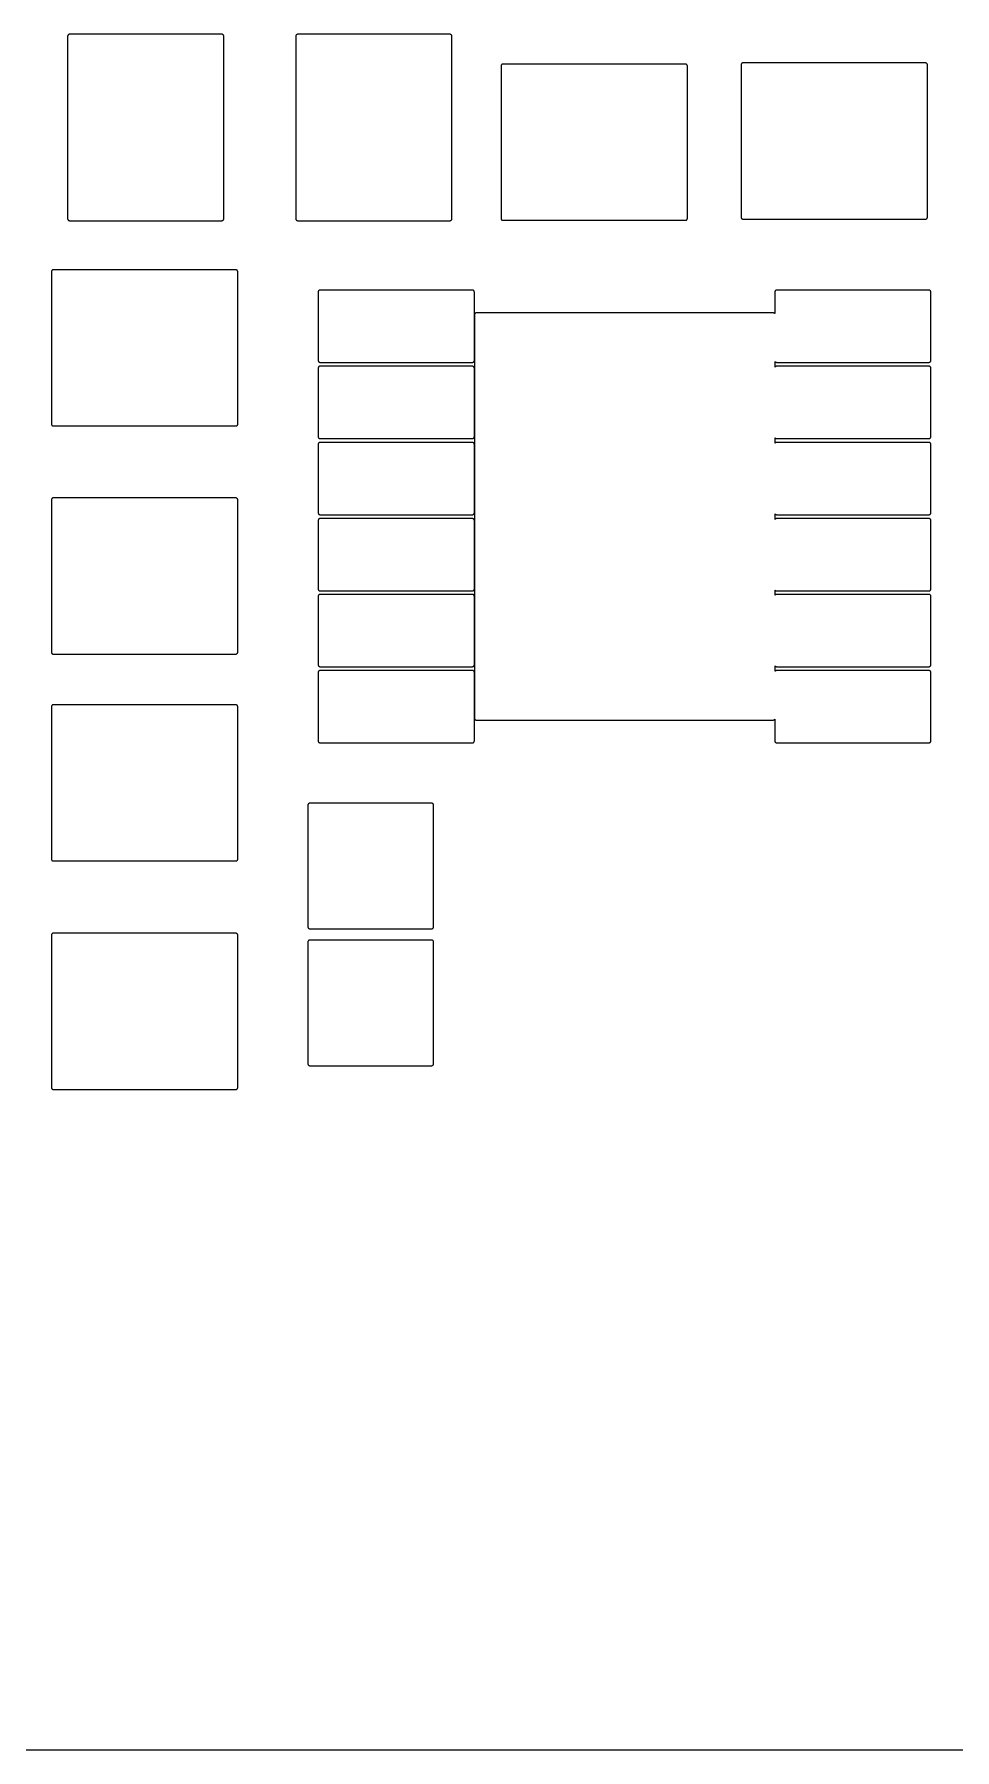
# Model space of a CAD drawing. Header units: inches. Extents: x -0.5 to 10, y -2.4 to 3.9.
# Drawn here: x 3.9257 to 4.1638, y 3.1191 to 3.5628 of the extents above; entities that cross this region are included whole.
import ezdxf

# ---------------------------------------------------------------- set-up
doc = ezdxf.new("R2010")
doc.units = ezdxf.units.IN

msp = doc.modelspace()

# ---------------------------------------------------------------- linework, layer by layer
for points in [[(3.934775, 3.514601), (3.934775, 3.514601), (3.9348, 3.5146), (3.9742, 3.5146), (3.974225, 3.514601), (3.974274, 3.514606), (3.974322, 3.514615), (3.974369, 3.514629), (3.974414, 3.514648), (3.974457, 3.514671), (3.974498, 3.514699), (3.974536, 3.51473), (3.97457, 3.514764), (3.974601, 3.514802), (3.974629, 3.514843), (3.974652, 3.514886), (3.974671, 3.514931), (3.974685, 3.514978), (3.974694, 3.515026), (3.974699, 3.515075), (3.9747, 3.5151), (3.9747, 3.5623), (3.974699, 3.562325), (3.974694, 3.562374), (3.974685, 3.562422), (3.974671, 3.562469), (3.974652, 3.562514), (3.974629, 3.562557), (3.974601, 3.562598), (3.97457, 3.562636), (3.974536, 3.56267), (3.974498, 3.562701), (3.974457, 3.562729), (3.974414, 3.562752), (3.974369, 3.562771), (3.974322, 3.562785), (3.974274, 3.562794), (3.974225, 3.562799), (3.9742, 3.5628), (3.9348, 3.5628), (3.934775, 3.562799), (3.934726, 3.562794), (3.934678, 3.562785), (3.934631, 3.562771), (3.934586, 3.562752), (3.934543, 3.562729), (3.934502, 3.562701), (3.934464, 3.56267), (3.93443, 3.562636), (3.934399, 3.562598), (3.934371, 3.562557), (3.934348, 3.562514), (3.934329, 3.562469), (3.934315, 3.562422), (3.934306, 3.562374), (3.934301, 3.562325), (3.9343, 3.5623), (3.9343, 3.5151), (3.934301, 3.515075), (3.934306, 3.515026), (3.934315, 3.514978), (3.934329, 3.514931), (3.934348, 3.514886), (3.934371, 3.514843), (3.934399, 3.514802), (3.93443, 3.514764), (3.934464, 3.51473), (3.934502, 3.514699), (3.934543, 3.514671), (3.934586, 3.514648), (3.934631, 3.514629), (3.934678, 3.514615), (3.934726, 3.514606)], [(3.993775, 3.514601), (3.993775, 3.514601), (3.9938, 3.5146), (4.0332, 3.5146), (4.033225, 3.514601), (4.033274, 3.514606), (4.033322, 3.514615), (4.033369, 3.514629), (4.033414, 3.514648), (4.033457, 3.514671), (4.033498, 3.514699), (4.033536, 3.51473), (4.03357, 3.514764), (4.033601, 3.514802), (4.033629, 3.514843), (4.033652, 3.514886), (4.033671, 3.514931), (4.033685, 3.514978), (4.033694, 3.515026), (4.033699, 3.515075), (4.0337, 3.5151), (4.0337, 3.5623), (4.033699, 3.562325), (4.033694, 3.562374), (4.033685, 3.562422), (4.033671, 3.562469), (4.033652, 3.562514), (4.033629, 3.562557), (4.033601, 3.562598), (4.03357, 3.562636), (4.033536, 3.56267), (4.033498, 3.562701), (4.033457, 3.562729), (4.033414, 3.562752), (4.033369, 3.562771), (4.033322, 3.562785), (4.033274, 3.562794), (4.033225, 3.562799), (4.0332, 3.5628), (3.9938, 3.5628), (3.993775, 3.562799), (3.993726, 3.562794), (3.993678, 3.562785), (3.993631, 3.562771), (3.993586, 3.562752), (3.993543, 3.562729), (3.993502, 3.562701), (3.993464, 3.56267), (3.99343, 3.562636), (3.993399, 3.562598), (3.993371, 3.562557), (3.993348, 3.562514), (3.993329, 3.562469), (3.993315, 3.562422), (3.993306, 3.562374), (3.993301, 3.562325), (3.9933, 3.5623), (3.9933, 3.5151), (3.993301, 3.515075), (3.993306, 3.515026), (3.993315, 3.514978), (3.993329, 3.514931), (3.993348, 3.514886), (3.993371, 3.514843), (3.993399, 3.514802), (3.99343, 3.514764), (3.993464, 3.51473), (3.993502, 3.514699), (3.993543, 3.514671), (3.993586, 3.514648), (3.993631, 3.514629), (3.993678, 3.514615), (3.993726, 3.514606)], [(4.046875, 3.514701), (4.046875, 3.514701), (4.0469, 3.5147), (4.0941, 3.5147), (4.094125, 3.514701), (4.094174, 3.514706), (4.094222, 3.514715), (4.094269, 3.514729), (4.094314, 3.514748), (4.094357, 3.514771), (4.094398, 3.514799), (4.094436, 3.51483), (4.09447, 3.514864), (4.094501, 3.514902), (4.094529, 3.514943), (4.094552, 3.514986), (4.094571, 3.515031), (4.094585, 3.515078), (4.094594, 3.515126), (4.094599, 3.515175), (4.0946, 3.5152), (4.0946, 3.5546), (4.094599, 3.554625), (4.094594, 3.554674), (4.094585, 3.554722), (4.094571, 3.554769), (4.094552, 3.554814), (4.094529, 3.554857), (4.094501, 3.554898), (4.09447, 3.554936), (4.094436, 3.55497), (4.094398, 3.555001), (4.094357, 3.555029), (4.094314, 3.555052), (4.094269, 3.555071), (4.094222, 3.555085), (4.094174, 3.555094), (4.094125, 3.555099), (4.0941, 3.5551), (4.0469, 3.5551), (4.046875, 3.555099), (4.046826, 3.555094), (4.046778, 3.555085), (4.046731, 3.555071), (4.046686, 3.555052), (4.046643, 3.555029), (4.046602, 3.555001), (4.046564, 3.55497), (4.04653, 3.554936), (4.046499, 3.554898), (4.046471, 3.554857), (4.046448, 3.554814), (4.046429, 3.554769), (4.046415, 3.554722), (4.046406, 3.554674), (4.046401, 3.554625), (4.0464, 3.5546), (4.0464, 3.5152), (4.046401, 3.515175), (4.046406, 3.515126), (4.046415, 3.515078), (4.046429, 3.515031), (4.046448, 3.514986), (4.046471, 3.514943), (4.046499, 3.514902), (4.04653, 3.514864), (4.046564, 3.51483), (4.046602, 3.514799), (4.046643, 3.514771), (4.046686, 3.514748), (4.046731, 3.514729), (4.046778, 3.514715), (4.046826, 3.514706)], [(4.108975, 3.515001), (4.108975, 3.515001), (4.109, 3.515), (4.1562, 3.515), (4.156225, 3.515001), (4.156274, 3.515006), (4.156322, 3.515015), (4.156369, 3.515029), (4.156414, 3.515048), (4.156457, 3.515071), (4.156498, 3.515099), (4.156536, 3.51513), (4.15657, 3.515164), (4.156601, 3.515202), (4.156629, 3.515243), (4.156652, 3.515286), (4.156671, 3.515331), (4.156685, 3.515378), (4.156694, 3.515426), (4.156699, 3.515475), (4.1567, 3.5155), (4.1567, 3.5549), (4.156699, 3.554925), (4.156694, 3.554974), (4.156685, 3.555022), (4.156671, 3.555069), (4.156652, 3.555114), (4.156629, 3.555157), (4.156601, 3.555198), (4.15657, 3.555236), (4.156536, 3.55527), (4.156498, 3.555301), (4.156457, 3.555329), (4.156414, 3.555352), (4.156369, 3.555371), (4.156322, 3.555385), (4.156274, 3.555394), (4.156225, 3.555399), (4.1562, 3.5554), (4.109, 3.5554), (4.108975, 3.555399), (4.108926, 3.555394), (4.108878, 3.555385), (4.108831, 3.555371), (4.108786, 3.555352), (4.108743, 3.555329), (4.108702, 3.555301), (4.108664, 3.55527), (4.10863, 3.555236), (4.108599, 3.555198), (4.108571, 3.555157), (4.108548, 3.555114), (4.108529, 3.555069), (4.108515, 3.555022), (4.108506, 3.554974), (4.108501, 3.554925), (4.1085, 3.5549), (4.1085, 3.5155), (4.108501, 3.515475), (4.108506, 3.515426), (4.108515, 3.515378), (4.108529, 3.515331), (4.108548, 3.515286), (4.108571, 3.515243), (4.108599, 3.515202), (4.10863, 3.515164), (4.108664, 3.51513), (4.108702, 3.515099), (4.108743, 3.515071), (4.108786, 3.515048), (4.108831, 3.515029), (4.108878, 3.515015), (4.108926, 3.515006)], [(3.930575, 3.461501), (3.930575, 3.461501), (3.9306, 3.4615), (3.9778, 3.4615), (3.977825, 3.461501), (3.977874, 3.461506), (3.977922, 3.461515), (3.977969, 3.461529), (3.978014, 3.461548), (3.978057, 3.461571), (3.978098, 3.461599), (3.978136, 3.46163), (3.97817, 3.461664), (3.978201, 3.461702), (3.978229, 3.461743), (3.978252, 3.461786), (3.978271, 3.461831), (3.978285, 3.461878), (3.978294, 3.461926), (3.978299, 3.461975), (3.9783, 3.462), (3.9783, 3.5014), (3.978299, 3.501425), (3.978294, 3.501474), (3.978285, 3.501522), (3.978271, 3.501569), (3.978252, 3.501614), (3.978229, 3.501657), (3.978201, 3.501698), (3.97817, 3.501736), (3.978136, 3.50177), (3.978098, 3.501801), (3.978057, 3.501829), (3.978014, 3.501852), (3.977969, 3.501871), (3.977922, 3.501885), (3.977874, 3.501894), (3.977825, 3.501899), (3.9778, 3.5019), (3.9306, 3.5019), (3.930575, 3.501899), (3.930526, 3.501894), (3.930478, 3.501885), (3.930431, 3.501871), (3.930386, 3.501852), (3.930343, 3.501829), (3.930302, 3.501801), (3.930264, 3.50177), (3.93023, 3.501736), (3.930199, 3.501698), (3.930171, 3.501657), (3.930148, 3.501614), (3.930129, 3.501569), (3.930115, 3.501522), (3.930106, 3.501474), (3.930101, 3.501425), (3.9301, 3.5014), (3.9301, 3.462), (3.930101, 3.461975), (3.930106, 3.461926), (3.930115, 3.461878), (3.930129, 3.461831), (3.930148, 3.461786), (3.930171, 3.461743), (3.930199, 3.461702), (3.93023, 3.461664), (3.930264, 3.46163), (3.930302, 3.461599), (3.930343, 3.461571), (3.930386, 3.461548), (3.930431, 3.461529), (3.930478, 3.461515), (3.930526, 3.461506)], [(3.999575, 3.477951), (3.999575, 3.477951), (3.9996, 3.47795), (4.039, 3.47795), (4.039025, 3.477951), (4.039074, 3.477956), (4.039122, 3.477965), (4.039169, 3.477979), (4.039214, 3.477998), (4.039257, 3.478021), (4.039298, 3.478049), (4.039336, 3.47808), (4.03937, 3.478114), (4.039401, 3.478152), (4.039429, 3.478193), (4.039452, 3.478236), (4.039471, 3.478281), (4.039485, 3.478328), (4.039494, 3.478376), (4.039499, 3.478425), (4.0395, 3.47845), (4.0395, 3.49615), (4.039499, 3.496175), (4.039494, 3.496224), (4.039485, 3.496272), (4.039471, 3.496319), (4.039452, 3.496364), (4.039429, 3.496407), (4.039401, 3.496448), (4.03937, 3.496486), (4.039336, 3.49652), (4.039298, 3.496551), (4.039257, 3.496579), (4.039214, 3.496602), (4.039169, 3.496621), (4.039122, 3.496635), (4.039074, 3.496644), (4.039025, 3.496649), (4.039, 3.49665), (3.9996, 3.49665), (3.999575, 3.496649), (3.999526, 3.496644), (3.999478, 3.496635), (3.999431, 3.496621), (3.999386, 3.496602), (3.999343, 3.496579), (3.999302, 3.496551), (3.999264, 3.49652), (3.99923, 3.496486), (3.999199, 3.496448), (3.999171, 3.496407), (3.999148, 3.496364), (3.999129, 3.496319), (3.999115, 3.496272), (3.999106, 3.496224), (3.999101, 3.496175), (3.9991, 3.49615), (3.9991, 3.47845), (3.999101, 3.478425), (3.999106, 3.478376), (3.999115, 3.478328), (3.999129, 3.478281), (3.999148, 3.478236), (3.999171, 3.478193), (3.999199, 3.478152), (3.99923, 3.478114), (3.999264, 3.47808), (3.999302, 3.478049), (3.999343, 3.478021), (3.999386, 3.477998), (3.999431, 3.477979), (3.999478, 3.477965), (3.999526, 3.477956)], [(4.039975, 3.385451), (4.039975, 3.385451), (4.04, 3.38545), (4.1168, 3.38545), (4.116825, 3.385451), (4.116874, 3.385456), (4.116922, 3.385465), (4.116969, 3.385479), (4.117014, 3.385498), (4.117057, 3.385521), (4.117098, 3.385549), (4.117136, 3.38558), (4.11717, 3.385614), (4.1172, 3.38565), (4.1172, 3.38005), (4.117201, 3.380025), (4.117206, 3.379976), (4.117215, 3.379928), (4.117229, 3.379881), (4.117248, 3.379836), (4.117271, 3.379793), (4.117299, 3.379752), (4.11733, 3.379714), (4.117364, 3.37968), (4.117402, 3.379649), (4.117443, 3.379621), (4.117486, 3.379598), (4.117531, 3.379579), (4.117578, 3.379565), (4.117626, 3.379556), (4.117675, 3.379551), (4.117675, 3.379551), (4.1177, 3.37955), (4.1571, 3.37955), (4.157125, 3.379551), (4.157174, 3.379556), (4.157222, 3.379565), (4.157269, 3.379579), (4.157314, 3.379598), (4.157357, 3.379621), (4.157398, 3.379649), (4.157436, 3.37968), (4.15747, 3.379714), (4.157501, 3.379752), (4.157529, 3.379793), (4.157552, 3.379836), (4.157571, 3.379881), (4.157585, 3.379928), (4.157594, 3.379976), (4.157599, 3.380025), (4.1576, 3.38005), (4.1576, 3.39775), (4.157599, 3.397775), (4.157594, 3.397824), (4.157585, 3.397872), (4.157571, 3.397919), (4.157552, 3.397964), (4.157529, 3.398007), (4.157501, 3.398048), (4.15747, 3.398086), (4.157436, 3.39812), (4.157398, 3.398151), (4.157357, 3.398179), (4.157314, 3.398202), (4.157269, 3.398221), (4.157222, 3.398235), (4.157174, 3.398244), (4.157125, 3.398249), (4.1571, 3.39825), (4.1177, 3.39825), (4.117675, 3.398249), (4.117626, 3.398244), (4.117578, 3.398235), (4.117531, 3.398221), (4.117486, 3.398202), (4.117443, 3.398179), (4.117402, 3.398151), (4.117364, 3.39812), (4.11733, 3.398086), (4.1173, 3.39805), (4.1173, 3.39945), (4.11733, 3.399414), (4.117364, 3.39938), (4.117402, 3.399349), (4.117443, 3.399321), (4.117486, 3.399298), (4.117531, 3.399279), (4.117578, 3.399265), (4.117626, 3.399256), (4.117675, 3.399251), (4.117675, 3.399251), (4.1177, 3.39925), (4.1571, 3.39925), (4.157125, 3.399251), (4.157174, 3.399256), (4.157222, 3.399265), (4.157269, 3.399279), (4.157314, 3.399298), (4.157357, 3.399321), (4.157398, 3.399349), (4.157436, 3.39938), (4.15747, 3.399414), (4.157501, 3.399452), (4.157529, 3.399493), (4.157552, 3.399536), (4.157571, 3.399581), (4.157585, 3.399628), (4.157594, 3.399676), (4.157599, 3.399725), (4.1576, 3.39975), (4.1576, 3.41745), (4.157599, 3.417475), (4.157594, 3.417524), (4.157585, 3.417572), (4.157571, 3.417619), (4.157552, 3.417664), (4.157529, 3.417707), (4.157501, 3.417748), (4.15747, 3.417786), (4.157436, 3.41782), (4.157398, 3.417851), (4.157357, 3.417879), (4.157314, 3.417902), (4.157269, 3.417921), (4.157222, 3.417935), (4.157174, 3.417944), (4.157125, 3.417949), (4.1571, 3.41795), (4.1177, 3.41795), (4.117675, 3.417949), (4.117626, 3.417944), (4.117578, 3.417935), (4.117531, 3.417921), (4.117486, 3.417902), (4.117443, 3.417879), (4.117402, 3.417851), (4.117364, 3.41782), (4.11733, 3.417786), (4.1173, 3.41775), (4.1173, 3.41905), (4.11733, 3.419014), (4.117364, 3.41898), (4.117402, 3.418949), (4.117443, 3.418921), (4.117486, 3.418898), (4.117531, 3.418879), (4.117578, 3.418865), (4.117626, 3.418856), (4.117675, 3.418851), (4.117675, 3.418851), (4.1177, 3.41885), (4.1571, 3.41885), (4.157125, 3.418851), (4.157174, 3.418856), (4.157222, 3.418865), (4.157269, 3.418879), (4.157314, 3.418898), (4.157357, 3.418921), (4.157398, 3.418949), (4.157436, 3.41898), (4.15747, 3.419014), (4.157501, 3.419052), (4.157529, 3.419093), (4.157552, 3.419136), (4.157571, 3.419181), (4.157585, 3.419228), (4.157594, 3.419276), (4.157599, 3.419325), (4.1576, 3.41935), (4.1576, 3.43705), (4.157599, 3.437075), (4.157594, 3.437124), (4.157585, 3.437172), (4.157571, 3.437219), (4.157552, 3.437264), (4.157529, 3.437307), (4.157501, 3.437348), (4.15747, 3.437386), (4.157436, 3.43742), (4.157398, 3.437451), (4.157357, 3.437479), (4.157314, 3.437502), (4.157269, 3.437521), (4.157222, 3.437535), (4.157174, 3.437544), (4.157125, 3.437549), (4.1571, 3.43755), (4.1177, 3.43755), (4.117675, 3.437549), (4.117626, 3.437544), (4.117578, 3.437535), (4.117531, 3.437521), (4.117486, 3.437502), (4.117443, 3.437479), (4.117402, 3.437451), (4.117364, 3.43742), (4.11733, 3.437386), (4.1173, 3.43735), (4.1173, 3.43875), (4.11733, 3.438714), (4.117364, 3.43868), (4.117402, 3.438649), (4.117443, 3.438621), (4.117486, 3.438598), (4.117531, 3.438579), (4.117578, 3.438565), (4.117626, 3.438556), (4.117675, 3.438551), (4.117675, 3.438551), (4.1177, 3.43855), (4.1571, 3.43855), (4.157125, 3.438551), (4.157174, 3.438556), (4.157222, 3.438565), (4.157269, 3.438579), (4.157314, 3.438598), (4.157357, 3.438621), (4.157398, 3.438649), (4.157436, 3.43868), (4.15747, 3.438714), (4.157501, 3.438752), (4.157529, 3.438793), (4.157552, 3.438836), (4.157571, 3.438881), (4.157585, 3.438928), (4.157594, 3.438976), (4.157599, 3.439025), (4.1576, 3.43905), (4.1576, 3.45675), (4.157599, 3.456775), (4.157594, 3.456824), (4.157585, 3.456872), (4.157571, 3.456919), (4.157552, 3.456964), (4.157529, 3.457007), (4.157501, 3.457048), (4.15747, 3.457086), (4.157436, 3.45712), (4.157398, 3.457151), (4.157357, 3.457179), (4.157314, 3.457202), (4.157269, 3.457221), (4.157222, 3.457235), (4.157174, 3.457244), (4.157125, 3.457249), (4.1571, 3.45725), (4.1177, 3.45725), (4.117675, 3.457249), (4.117626, 3.457244), (4.117578, 3.457235), (4.117531, 3.457221), (4.117486, 3.457202), (4.117443, 3.457179), (4.117402, 3.457151), (4.117364, 3.45712), (4.11733, 3.457086), (4.1173, 3.45705), (4.1173, 3.45845), (4.11733, 3.458414), (4.117364, 3.45838), (4.117402, 3.458349), (4.117443, 3.458321), (4.117486, 3.458298), (4.117531, 3.458279), (4.117578, 3.458265), (4.117626, 3.458256), (4.117675, 3.458251), (4.117675, 3.458251), (4.1177, 3.45825), (4.1571, 3.45825), (4.157125, 3.458251), (4.157174, 3.458256), (4.157222, 3.458265), (4.157269, 3.458279), (4.157314, 3.458298), (4.157357, 3.458321), (4.157398, 3.458349), (4.157436, 3.45838), (4.15747, 3.458414), (4.157501, 3.458452), (4.157529, 3.458493), (4.157552, 3.458536), (4.157571, 3.458581), (4.157585, 3.458628), (4.157594, 3.458676), (4.157599, 3.458725), (4.1576, 3.45875), (4.1576, 3.47645), (4.157599, 3.476475), (4.157594, 3.476524), (4.157585, 3.476572), (4.157571, 3.476619), (4.157552, 3.476664), (4.157529, 3.476707), (4.157501, 3.476748), (4.15747, 3.476786), (4.157436, 3.47682), (4.157398, 3.476851), (4.157357, 3.476879), (4.157314, 3.476902), (4.157269, 3.476921), (4.157222, 3.476935), (4.157174, 3.476944), (4.157125, 3.476949), (4.1571, 3.47695), (4.1177, 3.47695), (4.117675, 3.476949), (4.117626, 3.476944), (4.117578, 3.476935), (4.117531, 3.476921), (4.117486, 3.476902), (4.117443, 3.476879), (4.117402, 3.476851), (4.117364, 3.47682), (4.11733, 3.476786), (4.1173, 3.47675), (4.1173, 3.47815), (4.11733, 3.478114), (4.117364, 3.47808), (4.117402, 3.478049), (4.117443, 3.478021), (4.117486, 3.477998), (4.117531, 3.477979), (4.117578, 3.477965), (4.117626, 3.477956), (4.117675, 3.477951), (4.117675, 3.477951), (4.1177, 3.47795), (4.1571, 3.47795), (4.157125, 3.477951), (4.157174, 3.477956), (4.157222, 3.477965), (4.157269, 3.477979), (4.157314, 3.477998), (4.157357, 3.478021), (4.157398, 3.478049), (4.157436, 3.47808), (4.15747, 3.478114), (4.157501, 3.478152), (4.157529, 3.478193), (4.157552, 3.478236), (4.157571, 3.478281), (4.157585, 3.478328), (4.157594, 3.478376), (4.157599, 3.478425), (4.1576, 3.47845), (4.1576, 3.49615), (4.157599, 3.496175), (4.157594, 3.496224), (4.157585, 3.496272), (4.157571, 3.496319), (4.157552, 3.496364), (4.157529, 3.496407), (4.157501, 3.496448), (4.15747, 3.496486), (4.157436, 3.49652), (4.157398, 3.496551), (4.157357, 3.496579), (4.157314, 3.496602), (4.157269, 3.496621), (4.157222, 3.496635), (4.157174, 3.496644), (4.157125, 3.496649), (4.1571, 3.49665), (4.1177, 3.49665), (4.117675, 3.496649), (4.117626, 3.496644), (4.117578, 3.496635), (4.117531, 3.496621), (4.117486, 3.496602), (4.117443, 3.496579), (4.117402, 3.496551), (4.117364, 3.49652), (4.11733, 3.496486), (4.117299, 3.496448), (4.117271, 3.496407), (4.117248, 3.496364), (4.117229, 3.496319), (4.117215, 3.496272), (4.117206, 3.496224), (4.117201, 3.496175), (4.1172, 3.49615), (4.1172, 3.49055), (4.11717, 3.490586), (4.117136, 3.49062), (4.117098, 3.490651), (4.117057, 3.490679), (4.117014, 3.490702), (4.116969, 3.490721), (4.116922, 3.490735), (4.116874, 3.490744), (4.116825, 3.490749), (4.1168, 3.49075), (4.04, 3.49075), (4.039975, 3.490749), (4.039926, 3.490744), (4.039878, 3.490735), (4.039831, 3.490721), (4.039786, 3.490702), (4.039743, 3.490679), (4.039702, 3.490651), (4.039664, 3.49062), (4.03963, 3.490586), (4.039599, 3.490548), (4.039571, 3.490507), (4.039548, 3.490464), (4.039529, 3.490419), (4.039515, 3.490372), (4.039506, 3.490324), (4.039501, 3.490275), (4.0395, 3.49025), (4.0395, 3.38595), (4.039501, 3.385925), (4.039506, 3.385876), (4.039515, 3.385828), (4.039529, 3.385781), (4.039548, 3.385736), (4.039571, 3.385693), (4.039599, 3.385652), (4.03963, 3.385614), (4.039664, 3.38558), (4.039702, 3.385549), (4.039743, 3.385521), (4.039786, 3.385498), (4.039831, 3.385479), (4.039878, 3.385465), (4.039926, 3.385456)], [(3.999575, 3.458251), (3.999575, 3.458251), (3.9996, 3.45825), (4.039, 3.45825), (4.039025, 3.458251), (4.039074, 3.458256), (4.039122, 3.458265), (4.039169, 3.458279), (4.039214, 3.458298), (4.039257, 3.458321), (4.039298, 3.458349), (4.039336, 3.45838), (4.03937, 3.458414), (4.039401, 3.458452), (4.039429, 3.458493), (4.039452, 3.458536), (4.039471, 3.458581), (4.039485, 3.458628), (4.039494, 3.458676), (4.039499, 3.458725), (4.0395, 3.45875), (4.0395, 3.47645), (4.039499, 3.476475), (4.039494, 3.476524), (4.039485, 3.476572), (4.039471, 3.476619), (4.039452, 3.476664), (4.039429, 3.476707), (4.039401, 3.476748), (4.03937, 3.476786), (4.039336, 3.47682), (4.039298, 3.476851), (4.039257, 3.476879), (4.039214, 3.476902), (4.039169, 3.476921), (4.039122, 3.476935), (4.039074, 3.476944), (4.039025, 3.476949), (4.039, 3.47695), (3.9996, 3.47695), (3.999575, 3.476949), (3.999526, 3.476944), (3.999478, 3.476935), (3.999431, 3.476921), (3.999386, 3.476902), (3.999343, 3.476879), (3.999302, 3.476851), (3.999264, 3.47682), (3.99923, 3.476786), (3.999199, 3.476748), (3.999171, 3.476707), (3.999148, 3.476664), (3.999129, 3.476619), (3.999115, 3.476572), (3.999106, 3.476524), (3.999101, 3.476475), (3.9991, 3.47645), (3.9991, 3.45875), (3.999101, 3.458725), (3.999106, 3.458676), (3.999115, 3.458628), (3.999129, 3.458581), (3.999148, 3.458536), (3.999171, 3.458493), (3.999199, 3.458452), (3.99923, 3.458414), (3.999264, 3.45838), (3.999302, 3.458349), (3.999343, 3.458321), (3.999386, 3.458298), (3.999431, 3.458279), (3.999478, 3.458265), (3.999526, 3.458256)], [(3.999575, 3.438551), (3.999575, 3.438551), (3.9996, 3.43855), (4.039, 3.43855), (4.039025, 3.438551), (4.039074, 3.438556), (4.039122, 3.438565), (4.039169, 3.438579), (4.039214, 3.438598), (4.039257, 3.438621), (4.039298, 3.438649), (4.039336, 3.43868), (4.03937, 3.438714), (4.039401, 3.438752), (4.039429, 3.438793), (4.039452, 3.438836), (4.039471, 3.438881), (4.039485, 3.438928), (4.039494, 3.438976), (4.039499, 3.439025), (4.0395, 3.43905), (4.0395, 3.45675), (4.039499, 3.456775), (4.039494, 3.456824), (4.039485, 3.456872), (4.039471, 3.456919), (4.039452, 3.456964), (4.039429, 3.457007), (4.039401, 3.457048), (4.03937, 3.457086), (4.039336, 3.45712), (4.039298, 3.457151), (4.039257, 3.457179), (4.039214, 3.457202), (4.039169, 3.457221), (4.039122, 3.457235), (4.039074, 3.457244), (4.039025, 3.457249), (4.039, 3.45725), (3.9996, 3.45725), (3.999575, 3.457249), (3.999526, 3.457244), (3.999478, 3.457235), (3.999431, 3.457221), (3.999386, 3.457202), (3.999343, 3.457179), (3.999302, 3.457151), (3.999264, 3.45712), (3.99923, 3.457086), (3.999199, 3.457048), (3.999171, 3.457007), (3.999148, 3.456964), (3.999129, 3.456919), (3.999115, 3.456872), (3.999106, 3.456824), (3.999101, 3.456775), (3.9991, 3.45675), (3.9991, 3.43905), (3.999101, 3.439025), (3.999106, 3.438976), (3.999115, 3.438928), (3.999129, 3.438881), (3.999148, 3.438836), (3.999171, 3.438793), (3.999199, 3.438752), (3.99923, 3.438714), (3.999264, 3.43868), (3.999302, 3.438649), (3.999343, 3.438621), (3.999386, 3.438598), (3.999431, 3.438579), (3.999478, 3.438565), (3.999526, 3.438556)], [(3.930575, 3.402501), (3.930575, 3.402501), (3.9306, 3.4025), (3.9778, 3.4025), (3.977825, 3.402501), (3.977874, 3.402506), (3.977922, 3.402515), (3.977969, 3.402529), (3.978014, 3.402548), (3.978057, 3.402571), (3.978098, 3.402599), (3.978136, 3.40263), (3.97817, 3.402664), (3.978201, 3.402702), (3.978229, 3.402743), (3.978252, 3.402786), (3.978271, 3.402831), (3.978285, 3.402878), (3.978294, 3.402926), (3.978299, 3.402975), (3.9783, 3.403), (3.9783, 3.4424), (3.978299, 3.442425), (3.978294, 3.442474), (3.978285, 3.442522), (3.978271, 3.442569), (3.978252, 3.442614), (3.978229, 3.442657), (3.978201, 3.442698), (3.97817, 3.442736), (3.978136, 3.44277), (3.978098, 3.442801), (3.978057, 3.442829), (3.978014, 3.442852), (3.977969, 3.442871), (3.977922, 3.442885), (3.977874, 3.442894), (3.977825, 3.442899), (3.9778, 3.4429), (3.9306, 3.4429), (3.930575, 3.442899), (3.930526, 3.442894), (3.930478, 3.442885), (3.930431, 3.442871), (3.930386, 3.442852), (3.930343, 3.442829), (3.930302, 3.442801), (3.930264, 3.44277), (3.93023, 3.442736), (3.930199, 3.442698), (3.930171, 3.442657), (3.930148, 3.442614), (3.930129, 3.442569), (3.930115, 3.442522), (3.930106, 3.442474), (3.930101, 3.442425), (3.9301, 3.4424), (3.9301, 3.403), (3.930101, 3.402975), (3.930106, 3.402926), (3.930115, 3.402878), (3.930129, 3.402831), (3.930148, 3.402786), (3.930171, 3.402743), (3.930199, 3.402702), (3.93023, 3.402664), (3.930264, 3.40263), (3.930302, 3.402599), (3.930343, 3.402571), (3.930386, 3.402548), (3.930431, 3.402529), (3.930478, 3.402515), (3.930526, 3.402506)], [(3.999575, 3.418851), (3.999575, 3.418851), (3.9996, 3.41885), (4.039, 3.41885), (4.039025, 3.418851), (4.039074, 3.418856), (4.039122, 3.418865), (4.039169, 3.418879), (4.039214, 3.418898), (4.039257, 3.418921), (4.039298, 3.418949), (4.039336, 3.41898), (4.03937, 3.419014), (4.039401, 3.419052), (4.039429, 3.419093), (4.039452, 3.419136), (4.039471, 3.419181), (4.039485, 3.419228), (4.039494, 3.419276), (4.039499, 3.419325), (4.0395, 3.41935), (4.0395, 3.43705), (4.039499, 3.437075), (4.039494, 3.437124), (4.039485, 3.437172), (4.039471, 3.437219), (4.039452, 3.437264), (4.039429, 3.437307), (4.039401, 3.437348), (4.03937, 3.437386), (4.039336, 3.43742), (4.039298, 3.437451), (4.039257, 3.437479), (4.039214, 3.437502), (4.039169, 3.437521), (4.039122, 3.437535), (4.039074, 3.437544), (4.039025, 3.437549), (4.039, 3.43755), (3.9996, 3.43755), (3.999575, 3.437549), (3.999526, 3.437544), (3.999478, 3.437535), (3.999431, 3.437521), (3.999386, 3.437502), (3.999343, 3.437479), (3.999302, 3.437451), (3.999264, 3.43742), (3.99923, 3.437386), (3.999199, 3.437348), (3.999171, 3.437307), (3.999148, 3.437264), (3.999129, 3.437219), (3.999115, 3.437172), (3.999106, 3.437124), (3.999101, 3.437075), (3.9991, 3.43705), (3.9991, 3.41935), (3.999101, 3.419325), (3.999106, 3.419276), (3.999115, 3.419228), (3.999129, 3.419181), (3.999148, 3.419136), (3.999171, 3.419093), (3.999199, 3.419052), (3.99923, 3.419014), (3.999264, 3.41898), (3.999302, 3.418949), (3.999343, 3.418921), (3.999386, 3.418898), (3.999431, 3.418879), (3.999478, 3.418865), (3.999526, 3.418856)], [(3.999575, 3.399251), (3.999575, 3.399251), (3.9996, 3.39925), (4.039, 3.39925), (4.039025, 3.399251), (4.039074, 3.399256), (4.039122, 3.399265), (4.039169, 3.399279), (4.039214, 3.399298), (4.039257, 3.399321), (4.039298, 3.399349), (4.039336, 3.39938), (4.03937, 3.399414), (4.039401, 3.399452), (4.039429, 3.399493), (4.039452, 3.399536), (4.039471, 3.399581), (4.039485, 3.399628), (4.039494, 3.399676), (4.039499, 3.399725), (4.0395, 3.39975), (4.0395, 3.41745), (4.039499, 3.417475), (4.039494, 3.417524), (4.039485, 3.417572), (4.039471, 3.417619), (4.039452, 3.417664), (4.039429, 3.417707), (4.039401, 3.417748), (4.03937, 3.417786), (4.039336, 3.41782), (4.039298, 3.417851), (4.039257, 3.417879), (4.039214, 3.417902), (4.039169, 3.417921), (4.039122, 3.417935), (4.039074, 3.417944), (4.039025, 3.417949), (4.039, 3.41795), (3.9996, 3.41795), (3.999575, 3.417949), (3.999526, 3.417944), (3.999478, 3.417935), (3.999431, 3.417921), (3.999386, 3.417902), (3.999343, 3.417879), (3.999302, 3.417851), (3.999264, 3.41782), (3.99923, 3.417786), (3.999199, 3.417748), (3.999171, 3.417707), (3.999148, 3.417664), (3.999129, 3.417619), (3.999115, 3.417572), (3.999106, 3.417524), (3.999101, 3.417475), (3.9991, 3.41745), (3.9991, 3.39975), (3.999101, 3.399725), (3.999106, 3.399676), (3.999115, 3.399628), (3.999129, 3.399581), (3.999148, 3.399536), (3.999171, 3.399493), (3.999199, 3.399452), (3.99923, 3.399414), (3.999264, 3.39938), (3.999302, 3.399349), (3.999343, 3.399321), (3.999386, 3.399298), (3.999431, 3.399279), (3.999478, 3.399265), (3.999526, 3.399256)], [(3.999575, 3.379551), (3.999575, 3.379551), (3.9996, 3.37955), (4.039, 3.37955), (4.039025, 3.379551), (4.039074, 3.379556), (4.039122, 3.379565), (4.039169, 3.379579), (4.039214, 3.379598), (4.039257, 3.379621), (4.039298, 3.379649), (4.039336, 3.37968), (4.03937, 3.379714), (4.039401, 3.379752), (4.039429, 3.379793), (4.039452, 3.379836), (4.039471, 3.379881), (4.039485, 3.379928), (4.039494, 3.379976), (4.039499, 3.380025), (4.0395, 3.38005), (4.0395, 3.39775), (4.039499, 3.397775), (4.039494, 3.397824), (4.039485, 3.397872), (4.039471, 3.397919), (4.039452, 3.397964), (4.039429, 3.398007), (4.039401, 3.398048), (4.03937, 3.398086), (4.039336, 3.39812), (4.039298, 3.398151), (4.039257, 3.398179), (4.039214, 3.398202), (4.039169, 3.398221), (4.039122, 3.398235), (4.039074, 3.398244), (4.039025, 3.398249), (4.039, 3.39825), (3.9996, 3.39825), (3.999575, 3.398249), (3.999526, 3.398244), (3.999478, 3.398235), (3.999431, 3.398221), (3.999386, 3.398202), (3.999343, 3.398179), (3.999302, 3.398151), (3.999264, 3.39812), (3.99923, 3.398086), (3.999199, 3.398048), (3.999171, 3.398007), (3.999148, 3.397964), (3.999129, 3.397919), (3.999115, 3.397872), (3.999106, 3.397824), (3.999101, 3.397775), (3.9991, 3.39775), (3.9991, 3.38005), (3.999101, 3.380025), (3.999106, 3.379976), (3.999115, 3.379928), (3.999129, 3.379881), (3.999148, 3.379836), (3.999171, 3.379793), (3.999199, 3.379752), (3.99923, 3.379714), (3.999264, 3.37968), (3.999302, 3.379649), (3.999343, 3.379621), (3.999386, 3.379598), (3.999431, 3.379579), (3.999478, 3.379565), (3.999526, 3.379556)], [(3.930575, 3.349001), (3.930575, 3.349001), (3.9306, 3.349), (3.9778, 3.349), (3.977825, 3.349001), (3.977874, 3.349006), (3.977922, 3.349015), (3.977969, 3.349029), (3.978014, 3.349048), (3.978057, 3.349071), (3.978098, 3.349099), (3.978136, 3.34913), (3.97817, 3.349164), (3.978201, 3.349202), (3.978229, 3.349243), (3.978252, 3.349286), (3.978271, 3.349331), (3.978285, 3.349378), (3.978294, 3.349426), (3.978299, 3.349475), (3.9783, 3.3495), (3.9783, 3.3889), (3.978299, 3.388925), (3.978294, 3.388974), (3.978285, 3.389022), (3.978271, 3.389069), (3.978252, 3.389114), (3.978229, 3.389157), (3.978201, 3.389198), (3.97817, 3.389236), (3.978136, 3.38927), (3.978098, 3.389301), (3.978057, 3.389329), (3.978014, 3.389352), (3.977969, 3.389371), (3.977922, 3.389385), (3.977874, 3.389394), (3.977825, 3.389399), (3.9778, 3.3894), (3.9306, 3.3894), (3.930575, 3.389399), (3.930526, 3.389394), (3.930478, 3.389385), (3.930431, 3.389371), (3.930386, 3.389352), (3.930343, 3.389329), (3.930302, 3.389301), (3.930264, 3.38927), (3.93023, 3.389236), (3.930199, 3.389198), (3.930171, 3.389157), (3.930148, 3.389114), (3.930129, 3.389069), (3.930115, 3.389022), (3.930106, 3.388974), (3.930101, 3.388925), (3.9301, 3.3889), (3.9301, 3.3495), (3.930101, 3.349475), (3.930106, 3.349426), (3.930115, 3.349378), (3.930129, 3.349331), (3.930148, 3.349286), (3.930171, 3.349243), (3.930199, 3.349202), (3.93023, 3.349164), (3.930264, 3.34913), (3.930302, 3.349099), (3.930343, 3.349071), (3.930386, 3.349048), (3.930431, 3.349029), (3.930478, 3.349015), (3.930526, 3.349006)], [(3.996925, 3.331451), (3.996925, 3.331451), (3.99695, 3.33145), (4.02845, 3.33145), (4.028475, 3.331451), (4.028524, 3.331456), (4.028572, 3.331465), (4.028619, 3.331479), (4.028664, 3.331498), (4.028707, 3.331521), (4.028748, 3.331549), (4.028786, 3.33158), (4.02882, 3.331614), (4.028851, 3.331652), (4.028879, 3.331693), (4.028902, 3.331736), (4.028921, 3.331781), (4.028935, 3.331828), (4.028944, 3.331876), (4.028949, 3.331925), (4.02895, 3.33195), (4.02895, 3.36345), (4.028949, 3.363475), (4.028944, 3.363524), (4.028935, 3.363572), (4.028921, 3.363619), (4.028902, 3.363664), (4.028879, 3.363707), (4.028851, 3.363748), (4.02882, 3.363786), (4.028786, 3.36382), (4.028748, 3.363851), (4.028707, 3.363879), (4.028664, 3.363902), (4.028619, 3.363921), (4.028572, 3.363935), (4.028524, 3.363944), (4.028475, 3.363949), (4.02845, 3.36395), (3.99695, 3.36395), (3.996925, 3.363949), (3.996876, 3.363944), (3.996828, 3.363935), (3.996781, 3.363921), (3.996736, 3.363902), (3.996693, 3.363879), (3.996652, 3.363851), (3.996614, 3.36382), (3.99658, 3.363786), (3.996549, 3.363748), (3.996521, 3.363707), (3.996498, 3.363664), (3.996479, 3.363619), (3.996465, 3.363572), (3.996456, 3.363524), (3.996451, 3.363475), (3.99645, 3.36345), (3.99645, 3.33195), (3.996451, 3.331925), (3.996456, 3.331876), (3.996465, 3.331828), (3.996479, 3.331781), (3.996498, 3.331736), (3.996521, 3.331693), (3.996549, 3.331652), (3.99658, 3.331614), (3.996614, 3.33158), (3.996652, 3.331549), (3.996693, 3.331521), (3.996736, 3.331498), (3.996781, 3.331479), (3.996828, 3.331465), (3.996876, 3.331456)], [(3.930575, 3.289901), (3.930575, 3.289901), (3.9306, 3.2899), (3.9778, 3.2899), (3.977825, 3.289901), (3.977874, 3.289906), (3.977922, 3.289915), (3.977969, 3.289929), (3.978014, 3.289948), (3.978057, 3.289971), (3.978098, 3.289999), (3.978136, 3.29003), (3.97817, 3.290064), (3.978201, 3.290102), (3.978229, 3.290143), (3.978252, 3.290186), (3.978271, 3.290231), (3.978285, 3.290278), (3.978294, 3.290326), (3.978299, 3.290375), (3.9783, 3.2904), (3.9783, 3.3298), (3.978299, 3.329825), (3.978294, 3.329874), (3.978285, 3.329922), (3.978271, 3.329969), (3.978252, 3.330014), (3.978229, 3.330057), (3.978201, 3.330098), (3.97817, 3.330136), (3.978136, 3.33017), (3.978098, 3.330201), (3.978057, 3.330229), (3.978014, 3.330252), (3.977969, 3.330271), (3.977922, 3.330285), (3.977874, 3.330294), (3.977825, 3.330299), (3.9778, 3.3303), (3.9306, 3.3303), (3.930575, 3.330299), (3.930526, 3.330294), (3.930478, 3.330285), (3.930431, 3.330271), (3.930386, 3.330252), (3.930343, 3.330229), (3.930302, 3.330201), (3.930264, 3.33017), (3.93023, 3.330136), (3.930199, 3.330098), (3.930171, 3.330057), (3.930148, 3.330014), (3.930129, 3.329969), (3.930115, 3.329922), (3.930106, 3.329874), (3.930101, 3.329825), (3.9301, 3.3298), (3.9301, 3.2904), (3.930101, 3.290375), (3.930106, 3.290326), (3.930115, 3.290278), (3.930129, 3.290231), (3.930148, 3.290186), (3.930171, 3.290143), (3.930199, 3.290102), (3.93023, 3.290064), (3.930264, 3.29003), (3.930302, 3.289999), (3.930343, 3.289971), (3.930386, 3.289948), (3.930431, 3.289929), (3.930478, 3.289915), (3.930526, 3.289906)], [(3.996925, 3.296051), (3.996925, 3.296051), (3.99695, 3.29605), (4.02845, 3.29605), (4.028475, 3.296051), (4.028524, 3.296056), (4.028572, 3.296065), (4.028619, 3.296079), (4.028664, 3.296098), (4.028707, 3.296121), (4.028748, 3.296149), (4.028786, 3.29618), (4.02882, 3.296214), (4.028851, 3.296252), (4.028879, 3.296293), (4.028902, 3.296336), (4.028921, 3.296381), (4.028935, 3.296428), (4.028944, 3.296476), (4.028949, 3.296525), (4.02895, 3.29655), (4.02895, 3.32805), (4.028949, 3.328075), (4.028944, 3.328124), (4.028935, 3.328172), (4.028921, 3.328219), (4.028902, 3.328264), (4.028879, 3.328307), (4.028851, 3.328348), (4.02882, 3.328386), (4.028786, 3.32842), (4.028748, 3.328451), (4.028707, 3.328479), (4.028664, 3.328502), (4.028619, 3.328521), (4.028572, 3.328535), (4.028524, 3.328544), (4.028475, 3.328549), (4.02845, 3.32855), (3.99695, 3.32855), (3.996925, 3.328549), (3.996876, 3.328544), (3.996828, 3.328535), (3.996781, 3.328521), (3.996736, 3.328502), (3.996693, 3.328479), (3.996652, 3.328451), (3.996614, 3.32842), (3.99658, 3.328386), (3.996549, 3.328348), (3.996521, 3.328307), (3.996498, 3.328264), (3.996479, 3.328219), (3.996465, 3.328172), (3.996456, 3.328124), (3.996451, 3.328075), (3.99645, 3.32805), (3.99645, 3.29655), (3.996451, 3.296525), (3.996456, 3.296476), (3.996465, 3.296428), (3.996479, 3.296381), (3.996498, 3.296336), (3.996521, 3.296293), (3.996549, 3.296252), (3.99658, 3.296214), (3.996614, 3.29618), (3.996652, 3.296149), (3.996693, 3.296121), (3.996736, 3.296098), (3.996781, 3.296079), (3.996828, 3.296065), (3.996876, 3.296056)]]:
    msp.add_lwpolyline(points, close=True)
msp.add_lwpolyline([(3.501784, 3.11915), (4.362214, 3.11915)])

doc.saveas('drawing.dxf')
